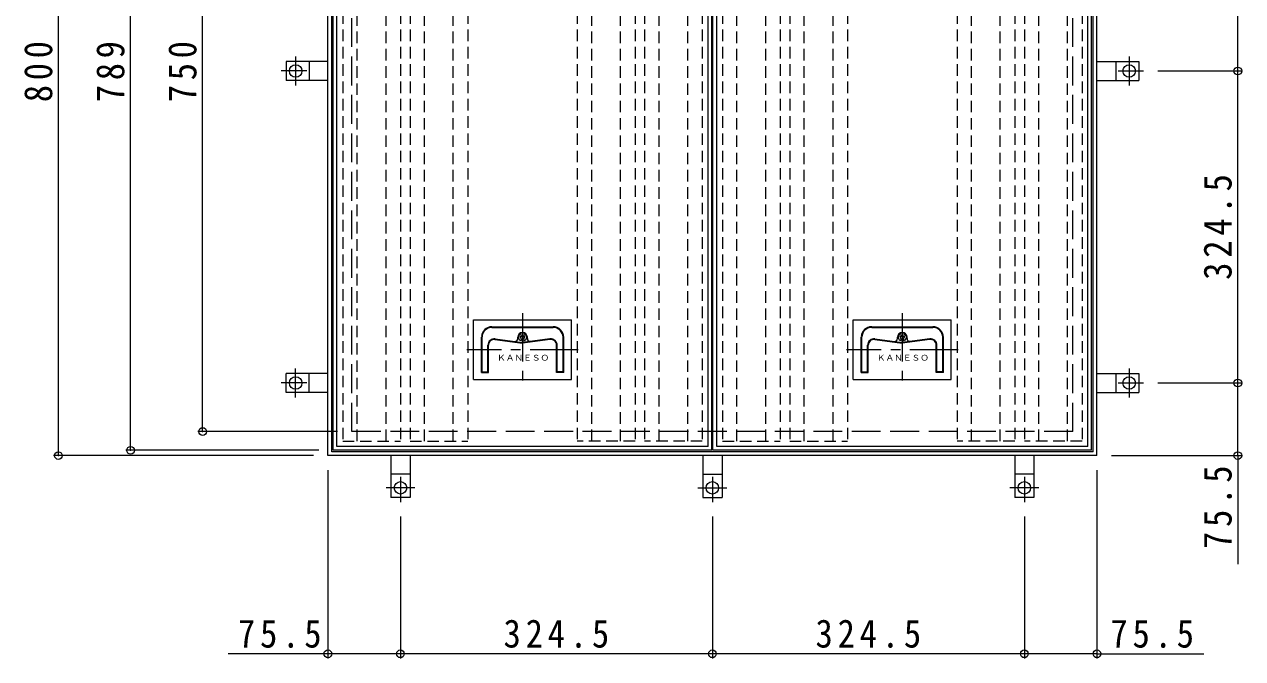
# Model space of a CAD drawing. Units: millimetres, scale not verified. Extents: x -1708 to 1711, y -1361 to 1140.
# Drawn here: x -1708 to -440, y -431 to 228 of the extents above; entities that cross this region are included whole.
import ezdxf
from ezdxf.enums import TextEntityAlignment as Align

# ---------------------------------------------------------------- set-up
doc = ezdxf.new("R2010")
doc.units = ezdxf.units.MM
doc.header["$LTSCALE"] = 10
doc.header["$PDMODE"] = 32
doc.header["$PDSIZE"] = 8
for name, pattern in [('CHAIN1', [8, 5, -1, 1, -1]), ('DASHED1', [1.8, 1.2, -0.6]), ('DASHED3', [4, 3, -1])]:
    doc.linetypes.add(name, pattern=pattern)
for name, color, linetype, lineweight in [('C-1_ピット', 2, 'Continuous', 9), ('C-2_蓋', 3, 'Continuous', 9), ('C-4_寸法', 7, 'Continuous', 9)]:
    doc.layers.add(name, color=color, linetype=linetype, lineweight=lineweight)
doc.layers.add('C-F', color=2, linetype='Continuous')
doc.styles.add('ＭＳ ゴシック', font='')
doc.styles.get('ＭＳ ゴシック').set_extended_font_data('MS Gothic')

msp = doc.modelspace()

# ---------------------------------------------------------------- linework, layer by layer
at = {"layer": 'C-1_ピット'}
for p, q in [((-1387.89, -216.14), (-1387.89, 575.86)), ((-595.89, -216.14), (-595.89, 575.86)), ((-591.89, -220.14), (-591.89, 579.86)), ((-1435.39, 189.86), (-1435.39, 169.86)), ((-1391.89, 189.86), (-1435.39, 189.86)), ((-1411.39, 189.86), (-1411.39, 169.86)), ((-591.89, 189.86), (-548.39, 189.86)), ((-572.39, 189.86), (-572.39, 169.86)), ((-548.39, 189.86), (-548.39, 169.86)), ((-1391.89, 169.86), (-1435.39, 169.86)), ((-591.89, 169.86), (-548.39, 169.86)), ((-1435.39, -154.64), (-1435.39, -134.64)), ((-1391.89, -134.64), (-1435.39, -134.64)), ((-1411.39, -154.64), (-1411.39, -134.64)), ((-591.89, -134.64), (-548.39, -134.64)), ((-572.39, -134.64), (-572.39, -154.64)), ((-548.39, -134.64), (-548.39, -154.64)), ((-1391.89, -154.64), (-1435.39, -154.64)), ((-591.89, -154.64), (-548.39, -154.64)), ((-595.89, -216.14), (-1387.89, -216.14)), ((-1326.39, -220.14), (-1326.39, -263.64)), ((-1306.39, -220.14), (-1306.39, -263.64)), ((-1001.89, -220.14), (-1001.89, -263.64)), ((-981.89, -220.14), (-981.89, -263.64)), ((-677.39, -220.14), (-677.39, -263.64)), ((-657.39, -220.14), (-657.39, -263.64)), ((-1306.39, -239.64), (-1326.39, -239.64)), ((-1001.89, -239.64), (-981.89, -239.64)), ((-657.39, -239.64), (-677.39, -239.64)), ((-1306.39, -263.64), (-1326.39, -263.64)), ((-1001.89, -263.64), (-981.89, -263.64)), ((-657.39, -263.64), (-677.39, -263.64))]:
    msp.add_line(p, q, dxfattribs=at)
at = {"layer": 'C-1_ピット', "linetype": 'DASHED3'}
msp.add_line((-616.89, -195.14), (-616.89, 554.86), dxfattribs=at)
at = {"layer": 'C-1_ピット', "linetype": 'CHAIN1'}
for p, q in [((-1425.39, 194.86), (-1425.39, 164.87)), ((-558.39, 194.86), (-558.39, 164.87)), ((-1413.89, 179.86), (-1440.39, 179.86)), ((-569.89, 179.86), (-543.39, 179.86)), ((-1425.39, -159.64), (-1425.39, -129.64)), ((-558.39, -129.64), (-558.39, -159.64)), ((-1413.89, -144.64), (-1440.39, -144.64)), ((-569.89, -144.64), (-543.39, -144.64)), ((-1316.39, -242.14), (-1316.39, -268.64)), ((-991.89, -242.14), (-991.89, -268.64)), ((-667.39, -242.14), (-667.39, -268.64)), ((-1301.39, -253.64), (-1331.39, -253.64)), ((-1006.89, -253.64), (-976.89, -253.64)), ((-652.39, -253.64), (-682.39, -253.64))]:
    msp.add_line(p, q, dxfattribs=at)
at = {"layer": 'C-1_ピット'}
msp.add_lwpolyline([(-591.89, -220.14), (-1391.89, -220.14), (-1391.89, 579.86), (-591.89, 579.86)], dxfattribs=at)
at = {"layer": 'C-1_ピット', "linetype": 'DASHED3'}
msp.add_lwpolyline([(-616.89, -195.14), (-1366.89, -195.14), (-1366.89, 554.86), (-616.89, 554.86)], dxfattribs=at)
at = {"layer": 'C-1_ピット'}
for centre in [(-1425.39, 179.86), (-558.39, 179.86), (-1425.39, -144.64), (-558.39, -144.64), (-1316.39, -253.64), (-991.89, -253.64), (-667.39, -253.64)]:
    msp.add_circle(centre, 6.5, dxfattribs=at)
at = {"layer": 'C-2_蓋'}
for p, q in [((-1386.39, -214.64), (-1386.39, 574.36)), ((-1382.39, -210.64), (-1382.39, 570.36)), ((-996.39, -210.64), (-996.39, 570.36)), ((-992.39, -214.64), (-992.39, 574.36)), ((-991.39, -214.64), (-991.39, 574.36)), ((-987.39, -210.64), (-987.39, 570.36)), ((-601.39, -210.64), (-601.39, 570.36)), ((-597.39, -214.64), (-597.39, 574.36)), ((-1240.39, -141.14), (-1240.39, -79.14)), ((-1240.39, -79.14), (-1138.39, -79.14)), ((-1221.19, -86.14), (-1157.59, -86.14)), ((-1221.19, -86.84), (-1157.59, -86.84)), ((-1138.39, -141.14), (-1138.39, -79.14)), ((-845.39, -141.14), (-845.39, -79.14)), ((-845.39, -79.14), (-743.39, -79.14)), ((-826.19, -86.14), (-762.59, -86.14)), ((-826.19, -86.84), (-762.59, -86.84)), ((-743.39, -141.14), (-743.39, -79.14)), ((-1232.19, -133.73), (-1232.19, -97.14)), ((-1231.49, -133.04), (-1231.49, -97.14)), ((-1218.04, -99.49), (-1189.39, -103.14)), ((-1217.95, -98.8), (-1189.39, -102.43)), ((-1194.39, -98.39), (-1194.39, -97.14)), ((-1191.05, -97.33), (-1191.32, -97.24)), ((-1190.85, -97.95), (-1191.02, -98.18)), ((-1190.62, -96), (-1190.89, -95.91)), ((-1190.09, -95.62), (-1190.09, -95.33)), ((-1189.72, -98.77), (-1189.88, -99)), ((-1160.84, -98.8), (-1189.39, -102.43)), ((-1160.75, -99.49), (-1189.39, -103.14)), ((-1189.07, -98.77), (-1188.9, -99)), ((-1188.69, -95.62), (-1188.69, -95.33)), ((-1188.17, -96), (-1187.9, -95.91)), ((-1187.94, -97.95), (-1187.77, -98.18)), ((-1187.74, -97.33), (-1187.46, -97.24)), ((-1184.39, -98.39), (-1184.39, -97.14)), ((-1147.29, -133.04), (-1147.29, -97.14)), ((-1146.59, -133.73), (-1146.59, -97.14)), ((-837.19, -133.73), (-837.19, -97.14)), ((-836.49, -133.04), (-836.49, -97.14)), ((-823.04, -99.49), (-794.39, -103.14)), ((-822.95, -98.8), (-794.39, -102.43)), ((-799.39, -98.39), (-799.39, -97.14)), ((-796.05, -97.33), (-796.32, -97.24)), ((-795.85, -97.95), (-796.02, -98.18)), ((-795.62, -96), (-795.89, -95.91)), ((-795.09, -95.62), (-795.09, -95.33)), ((-794.72, -98.77), (-794.88, -99)), ((-765.84, -98.8), (-794.39, -102.43)), ((-765.75, -99.49), (-794.39, -103.14)), ((-794.07, -98.77), (-793.9, -99)), ((-793.69, -95.62), (-793.69, -95.33)), ((-793.17, -96), (-792.9, -95.91)), ((-792.94, -97.95), (-792.77, -98.18)), ((-792.74, -97.33), (-792.46, -97.24)), ((-789.39, -98.39), (-789.39, -97.14)), ((-752.29, -133.04), (-752.29, -97.14)), ((-751.59, -133.73), (-751.59, -97.14)), ((-1225.49, -133.04), (-1225.49, -105.45)), ((-1224.79, -133.73), (-1224.79, -105.45)), ((-830.49, -133.04), (-830.49, -105.45)), ((-829.79, -133.73), (-829.79, -105.45)), ((-1232.19, -133.73), (-1224.79, -133.73)), ((-1231.49, -133.04), (-1225.49, -133.04)), ((-837.19, -133.73), (-829.79, -133.73)), ((-836.49, -133.04), (-830.49, -133.04)), ((-1240.39, -141.14), (-1138.39, -141.14)), ((-845.39, -141.14), (-743.39, -141.14)), ((-992.39, -214.64), (-1386.39, -214.64)), ((-996.39, -210.64), (-1382.39, -210.64)), ((-597.39, -214.64), (-991.39, -214.64)), ((-601.39, -210.64), (-987.39, -210.64))]:
    msp.add_line(p, q, dxfattribs=at)
at = {"layer": 'C-2_蓋', "linetype": 'DASHED1'}
for p, q in [((-1361.39, -205.14), (-1361.39, 564.86)), ((-1331.39, -205.14), (-1331.39, 564.86)), ((-1316.39, 564.86), (-1316.39, -205.14)), ((-1291.39, -205.14), (-1291.39, 564.86)), ((-1261.39, -205.14), (-1261.39, 564.86)), ((-1246.39, 564.86), (-1246.39, -205.14)), ((-1132.39, 564.86), (-1132.39, -205.14)), ((-1117.39, -205.14), (-1117.39, 564.86)), ((-1087.39, -205.14), (-1087.39, 564.86)), ((-1062.39, 564.86), (-1062.39, -205.14)), ((-1047.39, -205.14), (-1047.39, 564.86)), ((-1017.39, -205.14), (-1017.39, 564.86)), ((-966.39, -205.14), (-966.39, 564.86)), ((-936.39, -205.14), (-936.39, 564.86)), ((-921.39, 564.86), (-921.39, -205.14)), ((-896.39, -205.14), (-896.39, 564.86)), ((-866.39, -205.14), (-866.39, 564.86)), ((-851.39, 564.86), (-851.39, -205.14)), ((-737.39, 564.86), (-737.39, -205.14)), ((-722.39, -205.14), (-722.39, 564.86)), ((-692.39, -205.14), (-692.39, 564.86)), ((-667.39, 564.86), (-667.39, -205.14)), ((-652.39, -205.14), (-652.39, 564.86)), ((-622.39, -205.14), (-622.39, 564.86)), ((-1376.39, -205.14), (-1316.39, -205.14)), ((-1306.39, -205.14), (-1246.39, -205.14)), ((-1072.39, -205.14), (-1132.39, -205.14)), ((-1002.39, -205.14), (-1062.39, -205.14)), ((-981.39, -205.14), (-921.39, -205.14)), ((-911.39, -205.14), (-851.39, -205.14)), ((-677.39, -205.14), (-737.39, -205.14)), ((-607.39, -205.14), (-667.39, -205.14))]:
    msp.add_line(p, q, dxfattribs=at)
at = {"layer": 'C-2_蓋', "linetype": 'CHAIN1'}
for p, q in [((-1189.39, -72.14), (-1189.39, -148.13)), ((-794.39, -72.14), (-794.39, -148.13)), ((-1131.39, -110.14), (-1247.39, -110.14)), ((-736.39, -110.14), (-852.39, -110.14))]:
    msp.add_line(p, q, dxfattribs=at)
at = {"layer": 'C-2_蓋', "linetype": 'DASHED1'}
for points in [[(-1316.39, 564.86), (-1376.39, 564.86), (-1376.39, -205.14)], [(-1246.39, 564.86), (-1306.39, 564.86), (-1306.39, -205.14)], [(-1132.39, 564.86), (-1072.39, 564.86), (-1072.39, -205.14)], [(-1062.39, 564.86), (-1002.39, 564.86), (-1002.39, -205.14)], [(-921.39, 564.86), (-981.39, 564.86), (-981.39, -205.14)], [(-851.39, 564.86), (-911.39, 564.86), (-911.39, -205.14)], [(-737.39, 564.86), (-677.39, 564.86), (-677.39, -205.14)], [(-667.39, 564.86), (-607.39, 564.86), (-607.39, -205.14)]]:
    msp.add_lwpolyline(points, dxfattribs=at)
at = {"layer": 'C-2_蓋'}
for points in [[(-1146.59, -133.73), (-1153.99, -133.73), (-1153.99, -105.45)], [(-1147.29, -133.04), (-1153.29, -133.04), (-1153.29, -105.45)], [(-751.59, -133.73), (-758.99, -133.73), (-758.99, -105.45)], [(-752.29, -133.04), (-758.29, -133.04), (-758.29, -105.45)]]:
    msp.add_lwpolyline(points, dxfattribs=at)
for centre in [(-1189.39, -97.14), (-794.39, -97.14)]:
    msp.add_circle(centre, 4, dxfattribs=at)
for centre, radius, start, end in [((-1221.19, -97.14), 11, 90, 175.99907), ((-1221.19, -97.14), 10.3, 90.00002, 177.86198), ((-1157.59, -97.14), 11, 0, 90), ((-1157.59, -97.14), 10.3, 0.00002, 90.00002), ((-826.19, -97.14), 11, 90, 175.99907), ((-826.19, -97.14), 10.3, 90.00002, 177.86198), ((-762.59, -97.14), 11, 0, 90), ((-762.59, -97.14), 10.3, 0.00002, 90.00002), ((-1218.79, -105.45), 6.7, 82.75549, 177.31493), ((-1218.79, -105.45), 6, 82.75549, 180), ((-1197.39, -98.39), 3, 262.75549, 0), ((-1189.39, -97.14), 5, 0, 180), ((-1191.1, -96.58), 0.7, 162, 252), ((-1191.1, -96.58), 0.7, 72, 162), ((-1190.45, -98.59), 0.7, 144, 234), ((-1191.17, -97.71), 0.4, 324.00002, 72), ((-1190.45, -98.59), 0.7, 234, 324), ((-1190.49, -95.62), 0.4, 252.00002, 0), ((-1189.39, -95.33), 0.7, 90, 180), ((-1189.39, -99.01), 0.4, 36.00002, 144), ((-1189.39, -95.33), 0.7, 0, 90), ((-1188.33, -98.59), 0.7, 216, 306), ((-1188.29, -95.62), 0.4, 180.00002, 288), ((-1187.61, -97.71), 0.4, 108.00002, 216), ((-1188.33, -98.59), 0.7, 306, 36), ((-1187.68, -96.58), 0.7, 18, 108.00002), ((-1187.68, -96.58), 0.7, 288, 18), ((-1181.39, -98.39), 3, 180, 277.24452), ((-1159.99, -105.45), 6.7, 0.00002, 97.24452), ((-1159.99, -105.45), 6, 0, 97.24452), ((-823.79, -105.45), 6.7, 82.75549, 177.31493), ((-823.79, -105.45), 6, 82.75549, 180), ((-802.39, -98.39), 3, 262.75549, 0), ((-794.39, -97.14), 5, 0, 180), ((-796.1, -96.58), 0.7, 162, 252), ((-796.1, -96.58), 0.7, 72, 162), ((-795.45, -98.59), 0.7, 144, 234), ((-796.17, -97.71), 0.4, 324.00002, 72), ((-795.45, -98.59), 0.7, 234, 324), ((-795.49, -95.62), 0.4, 252.00002, 0), ((-794.39, -95.33), 0.7, 90, 180), ((-794.39, -99.01), 0.4, 36.00002, 144), ((-794.39, -95.33), 0.7, 0, 90), ((-793.33, -98.59), 0.7, 216, 306), ((-793.29, -95.62), 0.4, 180.00002, 288), ((-792.61, -97.71), 0.4, 108.00002, 216), ((-793.33, -98.59), 0.7, 306, 36), ((-792.68, -96.58), 0.7, 18, 108.00002), ((-792.68, -96.58), 0.7, 288, 18), ((-786.39, -98.39), 3, 180, 277.24452), ((-764.99, -105.45), 6.7, 0.00002, 97.24452), ((-764.99, -105.45), 6, 0, 97.24452)]:
    msp.add_arc(centre, radius, start, end, dxfattribs=at)
at = {"layer": 'C-4_寸法'}
for p, q in [((-1672.13, -220.14), (-1672.13, 579.86)), ((-1597.13, -214.64), (-1597.13, 574.36)), ((-1522.13, -195.14), (-1522.13, 554.86)), ((-445.34, 179.86), (-445.34, 504.36)), ((-528.39, 179.86), (-440.34, 179.86)), ((-528.39, -144.64), (-440.34, -144.64)), ((-1381.89, -195.14), (-1527.13, -195.14)), ((-1401.39, -214.64), (-1602.13, -214.64)), ((-1406.89, -220.14), (-1677.13, -220.14)), ((-576.89, -220.14), (-440.34, -220.14)), ((-445.34, -220.14), (-445.34, -333.22)), ((-1391.89, -235.14), (-1391.89, -431.31)), ((-591.89, -235.14), (-591.89, -431.3)), ((-1316.39, -283.64), (-1316.39, -431.3)), ((-991.89, -283.64), (-991.89, -431.3)), ((-667.39, -283.64), (-667.39, -431.3)), ((-1391.89, -426.31), (-1495.66, -426.31)), ((-1316.39, -426.3), (-1391.89, -426.31)), ((-991.89, -426.3), (-1316.39, -426.3)), ((-667.39, -426.3), (-991.89, -426.3)), ((-591.89, -426.3), (-667.39, -426.3)), ((-591.89, -426.3), (-480.86, -426.3))]:
    msp.add_line(p, q, dxfattribs=at)
msp.add_lwpolyline([(-445.34, -220.14), (-445.34, -144.64), (-445.34, 179.86)], dxfattribs=at)
for p in [(-445.34, 179.86), (-445.34, -144.64), (-1522.13, -195.14), (-1597.13, -214.64), (-1672.13, -220.14), (-445.34, -220.14), (-1391.89, -426.31), (-1316.39, -426.3), (-991.89, -426.3), (-667.39, -426.3), (-591.89, -426.3)]:
    msp.add_point(p, dxfattribs=at)

# ---------------------------------------------------------------- texts
at = {"layer": 'C-4_寸法', "color": 2, "char_height": 29.33, "attachment_point": 7, "style": 'ＭＳ ゴシック'}
for s, insert, rotation in [('\\T1.27;\\W0.9;800', (-1678.13, 147.36), 90), ('\\T1.27;\\W0.9;789', (-1603.13, 147.36), 90), ('\\T1.27;\\W0.9;750', (-1528.13, 147.36), 90), ('\\T1.28;\\W0.9;324.5', (-451.34, -37.39), 90), ('\\T1.28;\\W0.9;75.5', (-451.34, -317.36), 90), ('\\T1.28;\\W0.9;75.5', (-1485.39, -420.31), 0.001), ('\\T1.28;\\W0.9;324.5', (-1209.14, -420.3), 0.001), ('\\T1.28;\\W0.9;324.5', (-884.64, -420.3), 0.001), ('\\T1.28;\\W0.9;75.5', (-577.89, -420.3), 0.001)]:
    msp.add_mtext(s, dxfattribs=dict(at, insert=insert, rotation=rotation))
at = {"layer": 'C-F', "style": 'ＭＳ ゴシック', "width": 1.1}
for p in [(-1215.89, -123.14), (-820.89, -123.14)]:
    msp.add_text('ＫＡＮＥＳＯ', height=5.865, dxfattribs=at).set_placement(p, align=Align.BOTTOM_LEFT)

doc.saveas('drawing.dxf')
